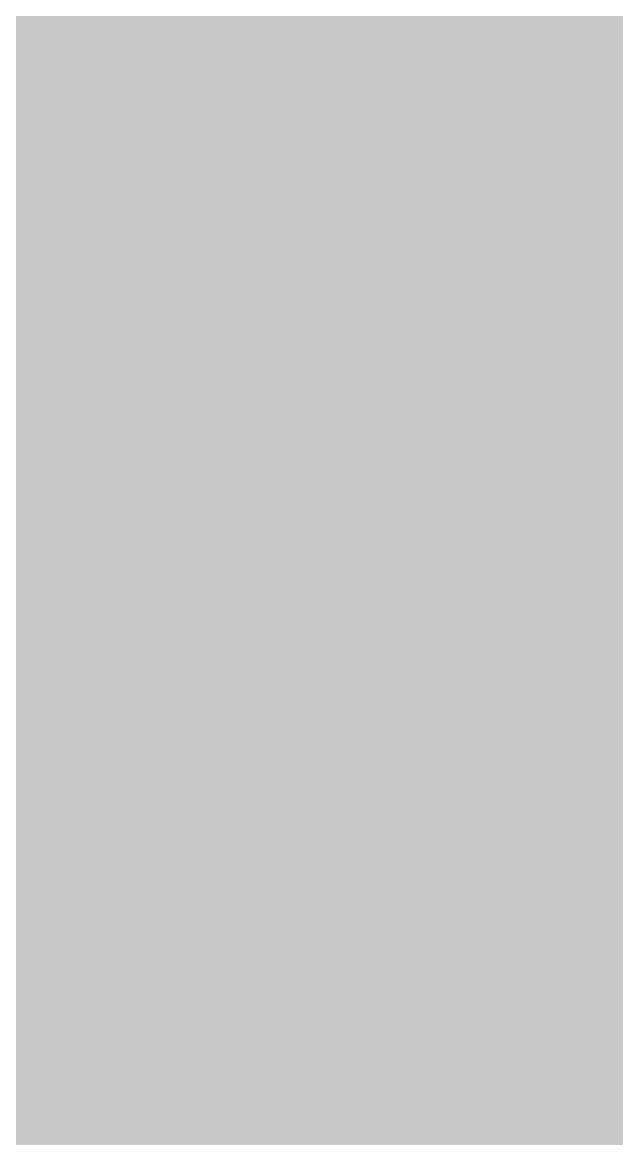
# Model space of a CAD drawing. Header units: inches. Extents: x 0 to 569, y 0 to 432.
# Drawn here: x 73.506 to 73.896, y 179.758 to 180.492 of the extents above; entities that cross this region are included whole.
import ezdxf

# ---------------------------------------------------------------- set-up
doc = ezdxf.new("R2010")
doc.units = ezdxf.units.IN
doc.layers.add('Sheet', color=255, linetype='Continuous')

msp = doc.modelspace()

# ---------------------------------------------------------------- linework, layer by layer
at = {"layer": 'Sheet'}
msp.add_lwpolyline([(73.406, 180.34, 0.508, 0.508, 1), (73.914, 180.34, 0.508, 0.508, 1)], format="xyseb", close=True, dxfattribs=at)
for points in [[(45.72744, 154.93008, 0.29972, 0.29972, 0), (45.72744, 180.33008, 0.29972, 0.29972, 0), (73.66992, 180.33008, 0.29972, 0.29972, 0)], [(76.2, 180.33008, 0.29972, 0.29972, 0), (73.66992, 180.33008, 0.29972, 0.29972, 0)], [(73.66992, 175.25752, 0.29972, 0.29972, 0), (73.66992, 180.33008, 0.29972, 0.29972, 0)], [(74.05439, 180.00762, 0.29972, 0.29972, 0), (74.04199, 179.99521, 0.29972, 0.29972, 0), (74.02959, 179.97041, 0.29972, 0.29972, 0), (74.00479, 179.95801, 0.29972, 0.29972, 0), (73.99238, 179.94561, 0.29972, 0.29972, 0), (73.96758, 179.9208, 0.29972, 0.29972, 0), (73.95518, 179.9084, 0.29972, 0.29972, 0), (73.93037, 179.896, 0.29972, 0.29972, 0), (73.90557, 179.88359, 0.29972, 0.29972, 0), (73.88076, 179.87119, 0.29972, 0.29972, 0), (73.86836, 179.85879, 0.29972, 0.29972, 0), (73.84355, 179.85879, 0.29972, 0.29972, 0), (73.81875, 179.84639, 0.29972, 0.29972, 0), (73.79395, 179.83398, 0.29972, 0.29972, 0), (73.76914, 179.83398, 0.29972, 0.29972, 0), (73.74434, 179.82158, 0.29972, 0.29972, 0), (73.71953, 179.82158, 0.29972, 0.29972, 0), (73.69473, 179.82158, 0.29972, 0.29972, 0), (73.66992, 179.82158, 0.29972, 0.29972, 0)], [(74.05439, 180.00762, 0.29972, 0.29972, 0), (74.04199, 179.99521, 0.29972, 0.29972, 0), (74.02959, 179.97041, 0.29972, 0.29972, 0), (74.00479, 179.95801, 0.29972, 0.29972, 0), (73.99238, 179.94561, 0.29972, 0.29972, 0), (73.96758, 179.9208, 0.29972, 0.29972, 0), (73.95518, 179.9084, 0.29972, 0.29972, 0), (73.93037, 179.896, 0.29972, 0.29972, 0), (73.90557, 179.88359, 0.29972, 0.29972, 0), (73.88076, 179.87119, 0.29972, 0.29972, 0), (73.86836, 179.85879, 0.29972, 0.29972, 0), (73.84355, 179.85879, 0.29972, 0.29972, 0), (73.81875, 179.84639, 0.29972, 0.29972, 0), (73.79395, 179.83398, 0.29972, 0.29972, 0), (73.76914, 179.83398, 0.29972, 0.29972, 0), (73.74434, 179.82158, 0.29972, 0.29972, 0), (73.71953, 179.82158, 0.29972, 0.29972, 0), (73.69473, 179.82158, 0.29972, 0.29972, 0), (73.66992, 179.82158, 0.29972, 0.29972, 0)], [(74.05439, 180.00762, 0.29972, 0.29972, 0), (74.04199, 179.99521, 0.29972, 0.29972, 0), (74.02959, 179.97041, 0.29972, 0.29972, 0), (74.00479, 179.95801, 0.29972, 0.29972, 0), (73.99238, 179.94561, 0.29972, 0.29972, 0), (73.96758, 179.9208, 0.29972, 0.29972, 0), (73.95518, 179.9084, 0.29972, 0.29972, 0), (73.93037, 179.896, 0.29972, 0.29972, 0), (73.90557, 179.88359, 0.29972, 0.29972, 0), (73.88076, 179.87119, 0.29972, 0.29972, 0), (73.86836, 179.85879, 0.29972, 0.29972, 0), (73.84355, 179.85879, 0.29972, 0.29972, 0), (73.81875, 179.84639, 0.29972, 0.29972, 0), (73.79395, 179.83398, 0.29972, 0.29972, 0), (73.76914, 179.83398, 0.29972, 0.29972, 0), (73.74434, 179.82158, 0.29972, 0.29972, 0), (73.71953, 179.82158, 0.29972, 0.29972, 0), (73.69473, 179.82158, 0.29972, 0.29972, 0), (73.66992, 179.82158, 0.29972, 0.29972, 0)], [(74.05439, 180.00762, 0.29972, 0.29972, 0), (74.04199, 179.99521, 0.29972, 0.29972, 0), (74.02959, 179.97041, 0.29972, 0.29972, 0), (74.00479, 179.95801, 0.29972, 0.29972, 0), (73.99238, 179.94561, 0.29972, 0.29972, 0), (73.96758, 179.9208, 0.29972, 0.29972, 0), (73.95518, 179.9084, 0.29972, 0.29972, 0), (73.93037, 179.896, 0.29972, 0.29972, 0), (73.90557, 179.88359, 0.29972, 0.29972, 0), (73.88076, 179.87119, 0.29972, 0.29972, 0), (73.86836, 179.85879, 0.29972, 0.29972, 0), (73.84355, 179.85879, 0.29972, 0.29972, 0), (73.81875, 179.84639, 0.29972, 0.29972, 0), (73.79395, 179.83398, 0.29972, 0.29972, 0), (73.76914, 179.83398, 0.29972, 0.29972, 0), (73.74434, 179.82158, 0.29972, 0.29972, 0), (73.71953, 179.82158, 0.29972, 0.29972, 0), (73.69473, 179.82158, 0.29972, 0.29972, 0), (73.66992, 179.82158, 0.29972, 0.29972, 0)], [(74.05439, 180.00762, 0.29972, 0.29972, 0), (74.04199, 179.99521, 0.29972, 0.29972, 0), (74.02959, 179.97041, 0.29972, 0.29972, 0), (74.00479, 179.95801, 0.29972, 0.29972, 0), (73.99238, 179.94561, 0.29972, 0.29972, 0), (73.96758, 179.9208, 0.29972, 0.29972, 0), (73.95518, 179.9084, 0.29972, 0.29972, 0), (73.93037, 179.896, 0.29972, 0.29972, 0), (73.90557, 179.88359, 0.29972, 0.29972, 0), (73.88076, 179.87119, 0.29972, 0.29972, 0), (73.86836, 179.85879, 0.29972, 0.29972, 0), (73.84355, 179.85879, 0.29972, 0.29972, 0), (73.81875, 179.84639, 0.29972, 0.29972, 0), (73.79395, 179.83398, 0.29972, 0.29972, 0), (73.76914, 179.83398, 0.29972, 0.29972, 0), (73.74434, 179.82158, 0.29972, 0.29972, 0), (73.71953, 179.82158, 0.29972, 0.29972, 0), (73.69473, 179.82158, 0.29972, 0.29972, 0), (73.66992, 179.82158, 0.29972, 0.29972, 0)], [(74.05439, 180.00762, 0.29972, 0.29972, 0), (74.04199, 179.99521, 0.29972, 0.29972, 0), (74.02959, 179.97041, 0.29972, 0.29972, 0), (74.00479, 179.95801, 0.29972, 0.29972, 0), (73.99238, 179.94561, 0.29972, 0.29972, 0), (73.96758, 179.9208, 0.29972, 0.29972, 0), (73.95518, 179.9084, 0.29972, 0.29972, 0), (73.93037, 179.896, 0.29972, 0.29972, 0), (73.90557, 179.88359, 0.29972, 0.29972, 0), (73.88076, 179.87119, 0.29972, 0.29972, 0), (73.86836, 179.85879, 0.29972, 0.29972, 0), (73.84355, 179.85879, 0.29972, 0.29972, 0), (73.81875, 179.84639, 0.29972, 0.29972, 0), (73.79395, 179.83398, 0.29972, 0.29972, 0), (73.76914, 179.83398, 0.29972, 0.29972, 0), (73.74434, 179.82158, 0.29972, 0.29972, 0), (73.71953, 179.82158, 0.29972, 0.29972, 0), (73.69473, 179.82158, 0.29972, 0.29972, 0), (73.66992, 179.82158, 0.29972, 0.29972, 0)], [(74.05439, 180.00762, 0.29972, 0.29972, 0), (74.04199, 179.99521, 0.29972, 0.29972, 0), (74.02959, 179.97041, 0.29972, 0.29972, 0), (74.00479, 179.95801, 0.29972, 0.29972, 0), (73.99238, 179.94561, 0.29972, 0.29972, 0), (73.96758, 179.9208, 0.29972, 0.29972, 0), (73.95518, 179.9084, 0.29972, 0.29972, 0), (73.93037, 179.896, 0.29972, 0.29972, 0), (73.90557, 179.88359, 0.29972, 0.29972, 0), (73.88076, 179.87119, 0.29972, 0.29972, 0), (73.86836, 179.85879, 0.29972, 0.29972, 0), (73.84355, 179.85879, 0.29972, 0.29972, 0), (73.81875, 179.84639, 0.29972, 0.29972, 0), (73.79395, 179.83398, 0.29972, 0.29972, 0), (73.76914, 179.83398, 0.29972, 0.29972, 0), (73.74434, 179.82158, 0.29972, 0.29972, 0), (73.71953, 179.82158, 0.29972, 0.29972, 0), (73.69473, 179.82158, 0.29972, 0.29972, 0), (73.66992, 179.82158, 0.29972, 0.29972, 0)], [(74.05439, 180.00762, 0.29972, 0.29972, 0), (74.04199, 179.99521, 0.29972, 0.29972, 0), (74.02959, 179.97041, 0.29972, 0.29972, 0), (74.00479, 179.95801, 0.29972, 0.29972, 0), (73.99238, 179.94561, 0.29972, 0.29972, 0), (73.96758, 179.9208, 0.29972, 0.29972, 0), (73.95518, 179.9084, 0.29972, 0.29972, 0), (73.93037, 179.896, 0.29972, 0.29972, 0), (73.90557, 179.88359, 0.29972, 0.29972, 0), (73.88076, 179.87119, 0.29972, 0.29972, 0), (73.86836, 179.85879, 0.29972, 0.29972, 0), (73.84355, 179.85879, 0.29972, 0.29972, 0), (73.81875, 179.84639, 0.29972, 0.29972, 0), (73.79395, 179.83398, 0.29972, 0.29972, 0), (73.76914, 179.83398, 0.29972, 0.29972, 0), (73.74434, 179.82158, 0.29972, 0.29972, 0), (73.71953, 179.82158, 0.29972, 0.29972, 0), (73.69473, 179.82158, 0.29972, 0.29972, 0), (73.66992, 179.82158, 0.29972, 0.29972, 0)], [(73.66992, 179.82158, 0.29972, 0.29972, 0), (73.64512, 179.82158, 0.29972, 0.29972, 0), (73.62031, 179.82158, 0.29972, 0.29972, 0), (73.59551, 179.82158, 0.29972, 0.29972, 0), (73.5707, 179.83398, 0.29972, 0.29972, 0), (73.5459, 179.83398, 0.29972, 0.29972, 0), (73.52109, 179.84639, 0.29972, 0.29972, 0), (73.49629, 179.85879, 0.29972, 0.29972, 0), (73.47148, 179.85879, 0.29972, 0.29972, 0), (73.44668, 179.87119, 0.29972, 0.29972, 0), (73.42188, 179.88359, 0.29972, 0.29972, 0), (73.40947, 179.896, 0.29972, 0.29972, 0), (73.38467, 179.9084, 0.29972, 0.29972, 0), (73.35986, 179.9208, 0.29972, 0.29972, 0), (73.34746, 179.94561, 0.29972, 0.29972, 0)], [(73.66992, 179.82158, 0.29972, 0.29972, 0), (73.64512, 179.82158, 0.29972, 0.29972, 0), (73.62031, 179.82158, 0.29972, 0.29972, 0), (73.59551, 179.82158, 0.29972, 0.29972, 0), (73.5707, 179.83398, 0.29972, 0.29972, 0), (73.5459, 179.83398, 0.29972, 0.29972, 0), (73.52109, 179.84639, 0.29972, 0.29972, 0), (73.49629, 179.85879, 0.29972, 0.29972, 0), (73.47148, 179.85879, 0.29972, 0.29972, 0), (73.44668, 179.87119, 0.29972, 0.29972, 0), (73.42188, 179.88359, 0.29972, 0.29972, 0), (73.40947, 179.896, 0.29972, 0.29972, 0), (73.38467, 179.9084, 0.29972, 0.29972, 0), (73.35986, 179.9208, 0.29972, 0.29972, 0), (73.34746, 179.94561, 0.29972, 0.29972, 0)], [(73.66992, 179.82158, 0.29972, 0.29972, 0), (73.64512, 179.82158, 0.29972, 0.29972, 0), (73.62031, 179.82158, 0.29972, 0.29972, 0), (73.59551, 179.82158, 0.29972, 0.29972, 0), (73.5707, 179.83398, 0.29972, 0.29972, 0), (73.5459, 179.83398, 0.29972, 0.29972, 0), (73.52109, 179.84639, 0.29972, 0.29972, 0), (73.49629, 179.85879, 0.29972, 0.29972, 0), (73.47148, 179.85879, 0.29972, 0.29972, 0), (73.44668, 179.87119, 0.29972, 0.29972, 0), (73.42188, 179.88359, 0.29972, 0.29972, 0), (73.40947, 179.896, 0.29972, 0.29972, 0), (73.38467, 179.9084, 0.29972, 0.29972, 0), (73.35986, 179.9208, 0.29972, 0.29972, 0), (73.34746, 179.94561, 0.29972, 0.29972, 0)], [(73.66992, 179.82158, 0.29972, 0.29972, 0), (73.64512, 179.82158, 0.29972, 0.29972, 0), (73.62031, 179.82158, 0.29972, 0.29972, 0), (73.59551, 179.82158, 0.29972, 0.29972, 0), (73.5707, 179.83398, 0.29972, 0.29972, 0), (73.5459, 179.83398, 0.29972, 0.29972, 0), (73.52109, 179.84639, 0.29972, 0.29972, 0), (73.49629, 179.85879, 0.29972, 0.29972, 0), (73.47148, 179.85879, 0.29972, 0.29972, 0), (73.44668, 179.87119, 0.29972, 0.29972, 0), (73.42188, 179.88359, 0.29972, 0.29972, 0), (73.40947, 179.896, 0.29972, 0.29972, 0), (73.38467, 179.9084, 0.29972, 0.29972, 0), (73.35986, 179.9208, 0.29972, 0.29972, 0), (73.34746, 179.94561, 0.29972, 0.29972, 0)], [(73.66992, 179.82158, 0.29972, 0.29972, 0), (73.64512, 179.82158, 0.29972, 0.29972, 0), (73.62031, 179.82158, 0.29972, 0.29972, 0), (73.59551, 179.82158, 0.29972, 0.29972, 0), (73.5707, 179.83398, 0.29972, 0.29972, 0), (73.5459, 179.83398, 0.29972, 0.29972, 0), (73.52109, 179.84639, 0.29972, 0.29972, 0), (73.49629, 179.85879, 0.29972, 0.29972, 0), (73.47148, 179.85879, 0.29972, 0.29972, 0), (73.44668, 179.87119, 0.29972, 0.29972, 0), (73.42188, 179.88359, 0.29972, 0.29972, 0), (73.40947, 179.896, 0.29972, 0.29972, 0), (73.38467, 179.9084, 0.29972, 0.29972, 0), (73.35986, 179.9208, 0.29972, 0.29972, 0), (73.34746, 179.94561, 0.29972, 0.29972, 0)], [(73.66992, 179.82158, 0.29972, 0.29972, 0), (73.64512, 179.82158, 0.29972, 0.29972, 0), (73.62031, 179.82158, 0.29972, 0.29972, 0), (73.59551, 179.82158, 0.29972, 0.29972, 0), (73.5707, 179.83398, 0.29972, 0.29972, 0), (73.5459, 179.83398, 0.29972, 0.29972, 0), (73.52109, 179.84639, 0.29972, 0.29972, 0), (73.49629, 179.85879, 0.29972, 0.29972, 0), (73.47148, 179.85879, 0.29972, 0.29972, 0), (73.44668, 179.87119, 0.29972, 0.29972, 0), (73.42188, 179.88359, 0.29972, 0.29972, 0), (73.40947, 179.896, 0.29972, 0.29972, 0), (73.38467, 179.9084, 0.29972, 0.29972, 0), (73.35986, 179.9208, 0.29972, 0.29972, 0), (73.34746, 179.94561, 0.29972, 0.29972, 0)], [(73.66992, 179.82158, 0.29972, 0.29972, 0), (73.64512, 179.82158, 0.29972, 0.29972, 0), (73.62031, 179.82158, 0.29972, 0.29972, 0), (73.59551, 179.82158, 0.29972, 0.29972, 0), (73.5707, 179.83398, 0.29972, 0.29972, 0), (73.5459, 179.83398, 0.29972, 0.29972, 0), (73.52109, 179.84639, 0.29972, 0.29972, 0), (73.49629, 179.85879, 0.29972, 0.29972, 0), (73.47148, 179.85879, 0.29972, 0.29972, 0), (73.44668, 179.87119, 0.29972, 0.29972, 0), (73.42188, 179.88359, 0.29972, 0.29972, 0), (73.40947, 179.896, 0.29972, 0.29972, 0), (73.38467, 179.9084, 0.29972, 0.29972, 0), (73.35986, 179.9208, 0.29972, 0.29972, 0), (73.34746, 179.94561, 0.29972, 0.29972, 0)], [(73.66992, 179.82158, 0.29972, 0.29972, 0), (73.64512, 179.82158, 0.29972, 0.29972, 0), (73.62031, 179.82158, 0.29972, 0.29972, 0), (73.59551, 179.82158, 0.29972, 0.29972, 0), (73.5707, 179.83398, 0.29972, 0.29972, 0), (73.5459, 179.83398, 0.29972, 0.29972, 0), (73.52109, 179.84639, 0.29972, 0.29972, 0), (73.49629, 179.85879, 0.29972, 0.29972, 0), (73.47148, 179.85879, 0.29972, 0.29972, 0), (73.44668, 179.87119, 0.29972, 0.29972, 0), (73.42188, 179.88359, 0.29972, 0.29972, 0), (73.40947, 179.896, 0.29972, 0.29972, 0), (73.38467, 179.9084, 0.29972, 0.29972, 0), (73.35986, 179.9208, 0.29972, 0.29972, 0), (73.34746, 179.94561, 0.29972, 0.29972, 0)], [(73.95518, 179.9084, 0.09906, 0.09906, 0), (73.93037, 179.896, 0.09906, 0.09906, 0), (73.90557, 179.88359, 0.09906, 0.09906, 0), (73.88076, 179.87119, 0.09906, 0.09906, 0), (73.86836, 179.85879, 0.09906, 0.09906, 0), (73.84355, 179.85879, 0.09906, 0.09906, 0), (73.81875, 179.84639, 0.09906, 0.09906, 0), (73.79395, 179.83398, 0.09906, 0.09906, 0), (73.76914, 179.83398, 0.09906, 0.09906, 0), (73.74434, 179.82158, 0.09906, 0.09906, 0), (73.71953, 179.82158, 0.09906, 0.09906, 0), (73.69473, 179.82158, 0.09906, 0.09906, 0), (73.66992, 179.82158, 0.09906, 0.09906, 0)], [(73.95518, 179.9084, 0.09906, 0.09906, 0), (73.93037, 179.896, 0.09906, 0.09906, 0), (73.90557, 179.88359, 0.09906, 0.09906, 0), (73.88076, 179.87119, 0.09906, 0.09906, 0), (73.86836, 179.85879, 0.09906, 0.09906, 0), (73.84355, 179.85879, 0.09906, 0.09906, 0), (73.81875, 179.84639, 0.09906, 0.09906, 0), (73.79395, 179.83398, 0.09906, 0.09906, 0), (73.76914, 179.83398, 0.09906, 0.09906, 0), (73.74434, 179.82158, 0.09906, 0.09906, 0), (73.71953, 179.82158, 0.09906, 0.09906, 0), (73.69473, 179.82158, 0.09906, 0.09906, 0), (73.66992, 179.82158, 0.09906, 0.09906, 0)], [(73.95518, 179.9084, 0.09906, 0.09906, 0), (73.93037, 179.896, 0.09906, 0.09906, 0), (73.90557, 179.88359, 0.09906, 0.09906, 0), (73.88076, 179.87119, 0.09906, 0.09906, 0), (73.86836, 179.85879, 0.09906, 0.09906, 0), (73.84355, 179.85879, 0.09906, 0.09906, 0), (73.81875, 179.84639, 0.09906, 0.09906, 0), (73.79395, 179.83398, 0.09906, 0.09906, 0), (73.76914, 179.83398, 0.09906, 0.09906, 0), (73.74434, 179.82158, 0.09906, 0.09906, 0), (73.71953, 179.82158, 0.09906, 0.09906, 0), (73.69473, 179.82158, 0.09906, 0.09906, 0), (73.66992, 179.82158, 0.09906, 0.09906, 0)], [(73.95518, 179.9084, 0.09906, 0.09906, 0), (73.93037, 179.896, 0.09906, 0.09906, 0), (73.90557, 179.88359, 0.09906, 0.09906, 0), (73.88076, 179.87119, 0.09906, 0.09906, 0), (73.86836, 179.85879, 0.09906, 0.09906, 0), (73.84355, 179.85879, 0.09906, 0.09906, 0), (73.81875, 179.84639, 0.09906, 0.09906, 0), (73.79395, 179.83398, 0.09906, 0.09906, 0), (73.76914, 179.83398, 0.09906, 0.09906, 0), (73.74434, 179.82158, 0.09906, 0.09906, 0), (73.71953, 179.82158, 0.09906, 0.09906, 0), (73.69473, 179.82158, 0.09906, 0.09906, 0), (73.66992, 179.82158, 0.09906, 0.09906, 0)], [(73.95518, 179.9084, 0.09906, 0.09906, 0), (73.93037, 179.896, 0.09906, 0.09906, 0), (73.90557, 179.88359, 0.09906, 0.09906, 0), (73.88076, 179.87119, 0.09906, 0.09906, 0), (73.86836, 179.85879, 0.09906, 0.09906, 0), (73.84355, 179.85879, 0.09906, 0.09906, 0), (73.81875, 179.84639, 0.09906, 0.09906, 0), (73.79395, 179.83398, 0.09906, 0.09906, 0), (73.76914, 179.83398, 0.09906, 0.09906, 0), (73.74434, 179.82158, 0.09906, 0.09906, 0), (73.71953, 179.82158, 0.09906, 0.09906, 0), (73.69473, 179.82158, 0.09906, 0.09906, 0), (73.66992, 179.82158, 0.09906, 0.09906, 0)], [(73.95518, 179.9084, 0.09906, 0.09906, 0), (73.93037, 179.896, 0.09906, 0.09906, 0), (73.90557, 179.88359, 0.09906, 0.09906, 0), (73.88076, 179.87119, 0.09906, 0.09906, 0), (73.86836, 179.85879, 0.09906, 0.09906, 0), (73.84355, 179.85879, 0.09906, 0.09906, 0), (73.81875, 179.84639, 0.09906, 0.09906, 0), (73.79395, 179.83398, 0.09906, 0.09906, 0), (73.76914, 179.83398, 0.09906, 0.09906, 0), (73.74434, 179.82158, 0.09906, 0.09906, 0), (73.71953, 179.82158, 0.09906, 0.09906, 0), (73.69473, 179.82158, 0.09906, 0.09906, 0), (73.66992, 179.82158, 0.09906, 0.09906, 0)], [(73.95518, 179.9084, 0.09906, 0.09906, 0), (73.93037, 179.896, 0.09906, 0.09906, 0), (73.90557, 179.88359, 0.09906, 0.09906, 0), (73.88076, 179.87119, 0.09906, 0.09906, 0), (73.86836, 179.85879, 0.09906, 0.09906, 0), (73.84355, 179.85879, 0.09906, 0.09906, 0), (73.81875, 179.84639, 0.09906, 0.09906, 0), (73.79395, 179.83398, 0.09906, 0.09906, 0), (73.76914, 179.83398, 0.09906, 0.09906, 0), (73.74434, 179.82158, 0.09906, 0.09906, 0), (73.71953, 179.82158, 0.09906, 0.09906, 0), (73.69473, 179.82158, 0.09906, 0.09906, 0), (73.66992, 179.82158, 0.09906, 0.09906, 0)], [(73.95518, 179.9084, 0.09906, 0.09906, 0), (73.93037, 179.896, 0.09906, 0.09906, 0), (73.90557, 179.88359, 0.09906, 0.09906, 0), (73.88076, 179.87119, 0.09906, 0.09906, 0), (73.86836, 179.85879, 0.09906, 0.09906, 0), (73.84355, 179.85879, 0.09906, 0.09906, 0), (73.81875, 179.84639, 0.09906, 0.09906, 0), (73.79395, 179.83398, 0.09906, 0.09906, 0), (73.76914, 179.83398, 0.09906, 0.09906, 0), (73.74434, 179.82158, 0.09906, 0.09906, 0), (73.71953, 179.82158, 0.09906, 0.09906, 0), (73.69473, 179.82158, 0.09906, 0.09906, 0), (73.66992, 179.82158, 0.09906, 0.09906, 0)], [(73.66992, 179.82158, 0.09906, 0.09906, 0), (73.64512, 179.82158, 0.09906, 0.09906, 0), (73.62031, 179.82158, 0.09906, 0.09906, 0), (73.59551, 179.82158, 0.09906, 0.09906, 0), (73.5707, 179.83398, 0.09906, 0.09906, 0), (73.5459, 179.83398, 0.09906, 0.09906, 0), (73.52109, 179.84639, 0.09906, 0.09906, 0), (73.49629, 179.85879, 0.09906, 0.09906, 0), (73.47148, 179.85879, 0.09906, 0.09906, 0), (73.44668, 179.87119, 0.09906, 0.09906, 0)], [(73.66992, 179.82158, 0.09906, 0.09906, 0), (73.64512, 179.82158, 0.09906, 0.09906, 0), (73.62031, 179.82158, 0.09906, 0.09906, 0), (73.59551, 179.82158, 0.09906, 0.09906, 0), (73.5707, 179.83398, 0.09906, 0.09906, 0), (73.5459, 179.83398, 0.09906, 0.09906, 0), (73.52109, 179.84639, 0.09906, 0.09906, 0), (73.49629, 179.85879, 0.09906, 0.09906, 0), (73.47148, 179.85879, 0.09906, 0.09906, 0), (73.44668, 179.87119, 0.09906, 0.09906, 0)], [(73.66992, 179.82158, 0.09906, 0.09906, 0), (73.64512, 179.82158, 0.09906, 0.09906, 0), (73.62031, 179.82158, 0.09906, 0.09906, 0), (73.59551, 179.82158, 0.09906, 0.09906, 0), (73.5707, 179.83398, 0.09906, 0.09906, 0), (73.5459, 179.83398, 0.09906, 0.09906, 0), (73.52109, 179.84639, 0.09906, 0.09906, 0), (73.49629, 179.85879, 0.09906, 0.09906, 0), (73.47148, 179.85879, 0.09906, 0.09906, 0), (73.44668, 179.87119, 0.09906, 0.09906, 0)], [(73.66992, 179.82158, 0.09906, 0.09906, 0), (73.64512, 179.82158, 0.09906, 0.09906, 0), (73.62031, 179.82158, 0.09906, 0.09906, 0), (73.59551, 179.82158, 0.09906, 0.09906, 0), (73.5707, 179.83398, 0.09906, 0.09906, 0), (73.5459, 179.83398, 0.09906, 0.09906, 0), (73.52109, 179.84639, 0.09906, 0.09906, 0), (73.49629, 179.85879, 0.09906, 0.09906, 0), (73.47148, 179.85879, 0.09906, 0.09906, 0), (73.44668, 179.87119, 0.09906, 0.09906, 0)], [(73.66992, 179.82158, 0.09906, 0.09906, 0), (73.64512, 179.82158, 0.09906, 0.09906, 0), (73.62031, 179.82158, 0.09906, 0.09906, 0), (73.59551, 179.82158, 0.09906, 0.09906, 0), (73.5707, 179.83398, 0.09906, 0.09906, 0), (73.5459, 179.83398, 0.09906, 0.09906, 0), (73.52109, 179.84639, 0.09906, 0.09906, 0), (73.49629, 179.85879, 0.09906, 0.09906, 0), (73.47148, 179.85879, 0.09906, 0.09906, 0), (73.44668, 179.87119, 0.09906, 0.09906, 0)], [(73.66992, 179.82158, 0.09906, 0.09906, 0), (73.64512, 179.82158, 0.09906, 0.09906, 0), (73.62031, 179.82158, 0.09906, 0.09906, 0), (73.59551, 179.82158, 0.09906, 0.09906, 0), (73.5707, 179.83398, 0.09906, 0.09906, 0), (73.5459, 179.83398, 0.09906, 0.09906, 0), (73.52109, 179.84639, 0.09906, 0.09906, 0), (73.49629, 179.85879, 0.09906, 0.09906, 0), (73.47148, 179.85879, 0.09906, 0.09906, 0), (73.44668, 179.87119, 0.09906, 0.09906, 0)], [(73.66992, 179.82158, 0.09906, 0.09906, 0), (73.64512, 179.82158, 0.09906, 0.09906, 0), (73.62031, 179.82158, 0.09906, 0.09906, 0), (73.59551, 179.82158, 0.09906, 0.09906, 0), (73.5707, 179.83398, 0.09906, 0.09906, 0), (73.5459, 179.83398, 0.09906, 0.09906, 0), (73.52109, 179.84639, 0.09906, 0.09906, 0), (73.49629, 179.85879, 0.09906, 0.09906, 0), (73.47148, 179.85879, 0.09906, 0.09906, 0), (73.44668, 179.87119, 0.09906, 0.09906, 0)], [(73.66992, 179.82158, 0.09906, 0.09906, 0), (73.64512, 179.82158, 0.09906, 0.09906, 0), (73.62031, 179.82158, 0.09906, 0.09906, 0), (73.59551, 179.82158, 0.09906, 0.09906, 0), (73.5707, 179.83398, 0.09906, 0.09906, 0), (73.5459, 179.83398, 0.09906, 0.09906, 0), (73.52109, 179.84639, 0.09906, 0.09906, 0), (73.49629, 179.85879, 0.09906, 0.09906, 0), (73.47148, 179.85879, 0.09906, 0.09906, 0), (73.44668, 179.87119, 0.09906, 0.09906, 0)]]:
    msp.add_lwpolyline(points, format="xyseb", dxfattribs=at)

doc.saveas('drawing.dxf')
